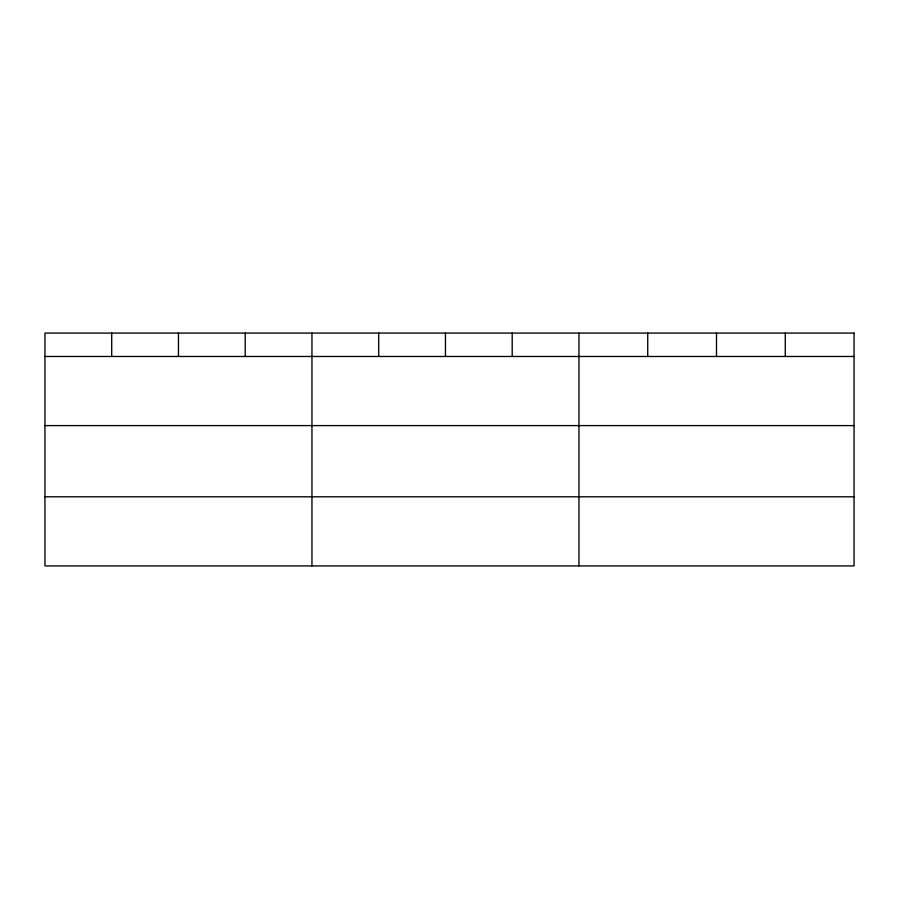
<?xml version="1.0" encoding="UTF-8"?>
<svg xmlns="http://www.w3.org/2000/svg" width="899" height="899" viewBox="0 0 899 899"><rect width="100%" height="100%" fill="white"/><g stroke="black" fill="none" stroke-linecap="round" stroke-linejoin="round"><path stroke-width="1.35" d="M44.95 356.476L854.05 356.476M44.95 425.598L854.05 425.598M44.95 496.799L854.05 496.799M785.276 333.079L785.276 356.476M716.503 333.079L716.503 356.476M647.73 333.079L647.73 356.476M578.956 333.079L578.956 565.921M512.205 333.079L512.205 356.476M445.454 333.079L445.454 356.476M378.704 333.079L378.704 356.476M311.953 333.079L311.953 565.921M245.202 333.079L245.202 356.476M178.452 333.079L178.452 356.476M111.701 333.079L111.701 356.476M854.05 333.079L44.95 333.079L44.95 565.921L854.05 565.921L854.05 333.079"/></g></svg>
